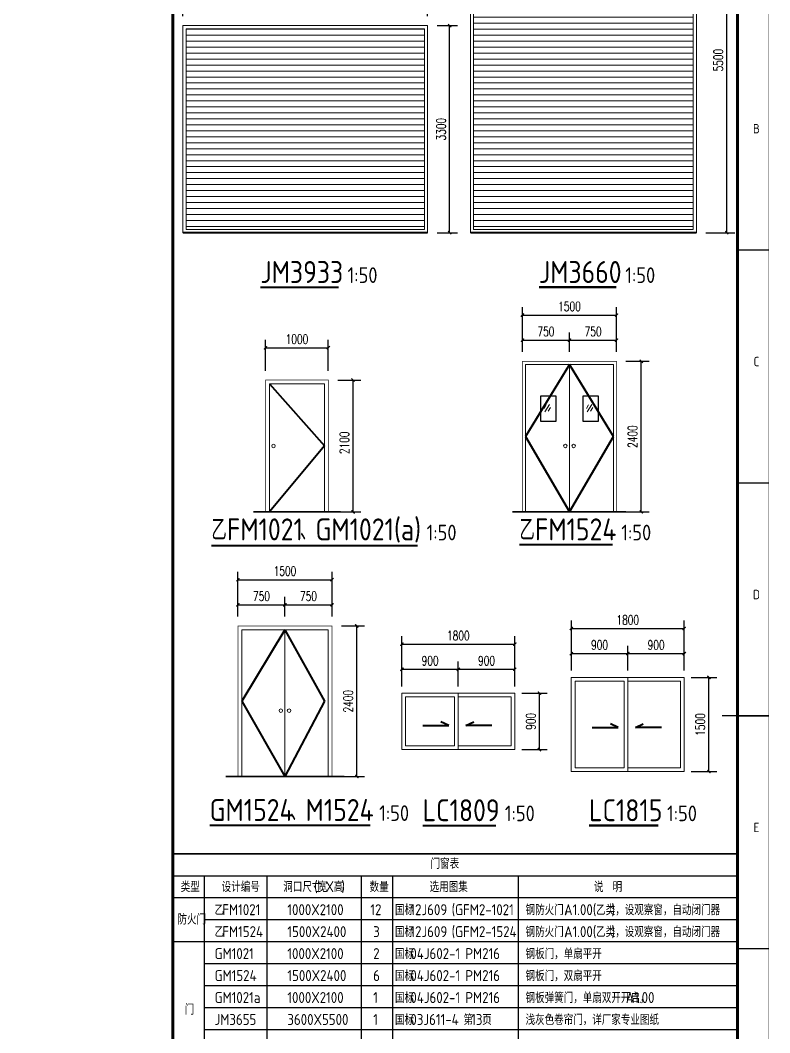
# Model space of a CAD drawing. Extents: x 238398 to 585159, y -66832 to 191741.
# Drawn here: x 437103 to 449047, y -57023 to -40886 of the extents above; entities that cross this region are included whole.
import ezdxf
from ezdxf.enums import TextEntityAlignment as Align

# ---------------------------------------------------------------- set-up
doc = ezdxf.new("R2010")
doc.units = 0
doc.header["$LTSCALE"] = 1000
doc.header["$MEASUREMENT"] = 0
for name, color, linetype in [('AXIS', 3, 'Continuous'), ('DIM_SYMB', 3, 'Continuous'), ('LATRINE', 6, 'Continuous'), ('PUB_DIM', 76, 'Continuous'), ('PUB_TAB', 7, 'Continuous')]:
    doc.layers.add(name, color=color, linetype=linetype)
for name, color, linetype, lineweight in [('MC', 161, 'Continuous', 18), ('PUB_HATCH', 252, 'Continuous', 5), ('PUB_TEXT', 7, 'Continuous', 20), ('WALL', 4, 'Continuous', 40)]:
    doc.layers.add(name, color=color, linetype=linetype, lineweight=lineweight)
doc.styles.add('_TCH_DIM_T3', font='SIMPLEX', dxfattribs={"width": 0.705882, "bigfont": 'GBCBIG'})
doc.styles.get("Standard").update_dxf_attribs({"font": 'gbenor.shx', "bigfont": 'gbcbig.shx'})
doc.styles.add('TK', font='GEDITXT.SHX', dxfattribs={"width": 0.85, "height": 3.5, "bigfont": 'hztxt1.shx'})
doc.dimstyles.new('_TCH_ARCH&&50', dxfattribs={"dimtxt": 148.75, "dimasz": 50, "dimexe": 125, "dimexo": 150, "dimgap": 63.125, "dimtad": 1, "dimdec": 0, "dimzin": 0, "dimdsep": 46, "dimtxsty": '_TCH_DIM_T3', "dimblk": 'ARCHTICK', "dimcen": 0.09, "dimazin": 2, "dimtfac": 1, "dimtdec": 0, "dimtix": 1, "dimtmove": 2, "dimatfit": 3, "dimfxl": 1, "dimtolj": 1, "dimtzin": 0, "dimarcsym": 0})

# ---------------------------------------------------------------- blocks, each defined once
blk = doc.blocks.new('GEDI_WK_A1')
at = {"color": 3}
for p, q in [((831, 445.5), (841, 445.5)), ((831, 371.25), (841, 371.25)), ((831, 297), (841, 297)), ((831, 222.75), (841, 222.75))]:
    blk.add_line(p, q, dxfattribs=at)
for points, const_width in [([(0, 0), (841, 0), (841, 594), (0, 594)], 0.1), ([(25, 10), (831, 10), (831, 584), (25, 584)], 1)]:
    blk.add_lwpolyline(points, close=True, dxfattribs=dict(at, const_width=const_width))
at = {"color": 3, "const_width": 0.5}
blk.add_lwpolyline([(826, 297), (841, 297)], dxfattribs=at)
at = {"color": 3}
for s, p in [('B', (837, 482.62)), ('C', (837, 408.38)), ('D', (837, 334.12)), ('E', (837, 259.88))]:
    blk.add_text(s, height=3, dxfattribs=at).set_placement(p, align=Align.CENTER)
blk = doc.blocks.new('CEEC_TK_A1')
blk.add_blockref('GEDI_WK_A1', (0, 0))
at = {"style": 'TK', "width": 0.85}
for tag, height, p in [('PROJECTNAME', 4.75, (776, 44)), ('PHASE', 4, (818, 44)), ('DRAWINGNAME', 4.75, (786, 31))]:
    blk.add_attdef(tag, text='', height=height, dxfattribs=at).set_placement(p, align=Align.MIDDLE_CENTER)
for tag, p, height in [('APPROVE', (663, 32.75), 3.5), ('DESIGN', (708, 32.75), 3.5), ('REVIEW1', (663, 25.75), 3.5), ('DRAW', (708, 25.75), 3.5), ('REVIEW2', (663, 18.75), 3.5), ('PROPORTION', (708, 18.75), 3.5), ('DRAWINGNUMBER', (758, 18.5), 4), ('CHECK', (663, 11.75), 3.5), ('DATE', (708, 11.75), 3.5), ('VERSION', (824, 11.75), 3.5)]:
    blk.add_attdef(tag, p, '', height=height, dxfattribs=at)
blk = doc.blocks.new('_ArchTick')
at = {"color": 0, "linetype": 'ByBlock', "const_width": 0.4}
blk.add_lwpolyline([(-0.5, -0.5), (0.5, 0.5)], dxfattribs=at)
blk = doc.blocks.new('*D94')
at = {"layer": 'Defpoints', "color": 0, "transparency": 16777216}
for p in [(442012, -46106), (441012, -46621), (442012, -46621)]:
    blk.add_point(p, dxfattribs=at)
at = {"layer": 'PUB_DIM', "color": 0, "lineweight": -2, "transparency": 16777216}
for p, q in [((441012, -46471), (441012, -45981)), ((442012, -46471), (442012, -45981)), ((441012, -46106), (442012, -46106))]:
    blk.add_line(p, q, dxfattribs=at)
at = {"layer": 'PUB_DIM', "color": 0, "lineweight": -2, "transparency": 16777216, "xscale": 50, "yscale": 50, "zscale": 50, "rotation": 180}
blk.add_blockref('_ArchTick', (441012, -46106), dxfattribs=at)
at = {"layer": 'PUB_DIM', "color": 0, "lineweight": -2, "transparency": 16777216, "xscale": 50, "yscale": 50, "zscale": 50}
blk.add_blockref('_ArchTick', (442012, -46106), dxfattribs=at)
at = {"layer": 'PUB_DIM', "color": 0, "transparency": 16777216, "insert": (441512, -45968), "char_height": 148.8, "attachment_point": 5, "style": '_TCH_DIM_T3'}
blk.add_mtext('\\A1;1000', dxfattribs=at)
blk = doc.blocks.new('*D95')
at = {"layer": 'Defpoints', "color": 0, "transparency": 16777216}
for p in [(442012, -46621), (442406, -46621), (442012, -48721)]:
    blk.add_point(p, dxfattribs=at)
at = {"layer": 'PUB_DIM', "color": 0, "lineweight": -2, "transparency": 16777216}
for p, q in [((442162, -46621), (442531, -46621)), ((442406, -48721), (442406, -46621)), ((442162, -48721), (442531, -48721))]:
    blk.add_line(p, q, dxfattribs=at)
at = {"layer": 'PUB_DIM', "color": 0, "lineweight": -2, "transparency": 16777216, "xscale": 50, "yscale": 50, "zscale": 50}
for p, rotation in [((442406, -46621), 90), ((442406, -48721), 270)]:
    blk.add_blockref('_ArchTick', p, dxfattribs=dict(at, rotation=rotation))
at = {"layer": 'PUB_DIM', "color": 0, "transparency": 16777216, "insert": (442268, -47621), "char_height": 148.8, "attachment_point": 5, "rotation": 90, "style": '_TCH_DIM_T3'}
blk.add_mtext('\\A1;2100', dxfattribs=at)
blk = doc.blocks.new('*D96')
at = {"layer": 'Defpoints', "color": 0, "transparency": 16777216}
for p in [(443595, -40456), (439695, -40972), (443595, -40972)]:
    blk.add_point(p, dxfattribs=at)
at = {"layer": 'PUB_DIM', "color": 0, "lineweight": -2, "transparency": 16777216}
for p, q in [((439695, -40822), (439695, -40331)), ((443595, -40822), (443595, -40331)), ((439695, -40456), (443595, -40456))]:
    blk.add_line(p, q, dxfattribs=at)
at = {"layer": 'PUB_DIM', "color": 0, "lineweight": -2, "transparency": 16777216, "xscale": 50, "yscale": 50, "zscale": 50, "rotation": 180}
blk.add_blockref('_ArchTick', (439695, -40456), dxfattribs=at)
at = {"layer": 'PUB_DIM', "color": 0, "lineweight": -2, "transparency": 16777216, "xscale": 50, "yscale": 50, "zscale": 50}
blk.add_blockref('_ArchTick', (443595, -40456), dxfattribs=at)
at = {"layer": 'PUB_DIM', "color": 0, "transparency": 16777216, "insert": (441645, -40319), "char_height": 148.8, "attachment_point": 5, "style": '_TCH_DIM_T3'}
blk.add_mtext('\\A1;3900', dxfattribs=at)
blk = doc.blocks.new('*D97')
at = {"layer": 'Defpoints', "color": 0, "transparency": 16777216}
for p in [(443595, -40972), (443945, -40972), (443595, -44272)]:
    blk.add_point(p, dxfattribs=at)
at = {"layer": 'PUB_DIM', "color": 0, "lineweight": -2, "transparency": 16777216}
for p, q in [((443745, -40972), (444070, -40972)), ((443945, -44272), (443945, -40972)), ((443745, -44272), (444070, -44272))]:
    blk.add_line(p, q, dxfattribs=at)
at = {"layer": 'PUB_DIM', "color": 0, "lineweight": -2, "transparency": 16777216, "xscale": 50, "yscale": 50, "zscale": 50}
for p, rotation in [((443945, -40972), 90), ((443945, -44272), 270)]:
    blk.add_blockref('_ArchTick', p, dxfattribs=dict(at, rotation=rotation))
at = {"layer": 'PUB_DIM', "color": 0, "transparency": 16777216, "insert": (443808, -42622), "char_height": 148.8, "attachment_point": 5, "rotation": 90, "style": '_TCH_DIM_T3'}
blk.add_mtext('\\A1;3300', dxfattribs=at)
blk = doc.blocks.new('*D99')
at = {"layer": 'Defpoints', "color": 0, "transparency": 16777216}
for p in [(447878, -38772), (448363, -38772), (447878, -44272)]:
    blk.add_point(p, dxfattribs=at)
at = {"layer": 'PUB_DIM', "color": 0, "lineweight": -2, "transparency": 16777216}
for p, q in [((448028, -38772), (448488, -38772)), ((448363, -44272), (448363, -38772)), ((448028, -44272), (448488, -44272))]:
    blk.add_line(p, q, dxfattribs=at)
at = {"layer": 'PUB_DIM', "color": 0, "lineweight": -2, "transparency": 16777216, "xscale": 50, "yscale": 50, "zscale": 50}
for p, rotation in [((448363, -38772), 90), ((448363, -44272), 270)]:
    blk.add_blockref('_ArchTick', p, dxfattribs=dict(at, rotation=rotation))
at = {"layer": 'PUB_DIM', "color": 0, "transparency": 16777216, "insert": (448226, -41522), "char_height": 148.8, "attachment_point": 5, "rotation": 90, "style": '_TCH_DIM_T3'}
blk.add_mtext('\\A1;5500', dxfattribs=at)
blk = doc.blocks.new('*D102')
at = {"layer": 'Defpoints', "color": 0, "transparency": 16777216}
for p in [(444984, -50830), (443184, -51346), (444984, -51346)]:
    blk.add_point(p, dxfattribs=at)
at = {"layer": 'PUB_DIM', "color": 0, "lineweight": -2, "transparency": 16777216}
for p, q in [((443184, -51196), (443184, -50705)), ((443184, -50830), (444984, -50830)), ((444984, -51196), (444984, -50705))]:
    blk.add_line(p, q, dxfattribs=at)
at = {"layer": 'PUB_DIM', "color": 0, "lineweight": -2, "transparency": 16777216, "xscale": 50, "yscale": 50, "zscale": 50, "rotation": 180}
blk.add_blockref('_ArchTick', (443184, -50830), dxfattribs=at)
at = {"layer": 'PUB_DIM', "color": 0, "lineweight": -2, "transparency": 16777216, "xscale": 50, "yscale": 50, "zscale": 50}
blk.add_blockref('_ArchTick', (444984, -50830), dxfattribs=at)
at = {"layer": 'PUB_DIM', "color": 0, "transparency": 16777216, "insert": (444084, -50693), "char_height": 148.8, "attachment_point": 5, "style": '_TCH_DIM_T3'}
blk.add_mtext('\\A1;1800', dxfattribs=at)
blk = doc.blocks.new('*D103')
at = {"layer": 'Defpoints', "color": 0, "transparency": 16777216}
for p in [(444984, -51230), (444084, -51652), (444984, -51652)]:
    blk.add_point(p, dxfattribs=at)
at = {"layer": 'PUB_DIM', "color": 0, "lineweight": -2, "transparency": 16777216}
for p, q in [((444084, -51502), (444084, -51105)), ((444984, -51502), (444984, -51105)), ((444084, -51230), (444984, -51230))]:
    blk.add_line(p, q, dxfattribs=at)
at = {"layer": 'PUB_DIM', "color": 0, "lineweight": -2, "transparency": 16777216, "xscale": 50, "yscale": 50, "zscale": 50, "rotation": 180}
blk.add_blockref('_ArchTick', (444084, -51230), dxfattribs=at)
at = {"layer": 'PUB_DIM', "color": 0, "lineweight": -2, "transparency": 16777216, "xscale": 50, "yscale": 50, "zscale": 50}
blk.add_blockref('_ArchTick', (444984, -51230), dxfattribs=at)
at = {"layer": 'PUB_DIM', "color": 0, "transparency": 16777216, "insert": (444534, -51093), "char_height": 148.8, "attachment_point": 5, "style": '_TCH_DIM_T3'}
blk.add_mtext('\\A1;900', dxfattribs=at)
blk = doc.blocks.new('*D104')
at = {"layer": 'Defpoints', "color": 0, "transparency": 16777216}
for p in [(444084, -51230), (443184, -51652), (444084, -51652)]:
    blk.add_point(p, dxfattribs=at)
at = {"layer": 'PUB_DIM', "color": 0, "lineweight": -2, "transparency": 16777216}
for p, q in [((443184, -51502), (443184, -51105)), ((444084, -51502), (444084, -51105)), ((443184, -51230), (444084, -51230))]:
    blk.add_line(p, q, dxfattribs=at)
at = {"layer": 'PUB_DIM', "color": 0, "lineweight": -2, "transparency": 16777216, "xscale": 50, "yscale": 50, "zscale": 50, "rotation": 180}
blk.add_blockref('_ArchTick', (443184, -51230), dxfattribs=at)
at = {"layer": 'PUB_DIM', "color": 0, "lineweight": -2, "transparency": 16777216, "xscale": 50, "yscale": 50, "zscale": 50}
blk.add_blockref('_ArchTick', (444084, -51230), dxfattribs=at)
at = {"layer": 'PUB_DIM', "color": 0, "transparency": 16777216, "insert": (443634, -51093), "char_height": 148.8, "attachment_point": 5, "style": '_TCH_DIM_T3'}
blk.add_mtext('\\A1;900', dxfattribs=at)
blk = doc.blocks.new('*D105')
at = {"layer": 'Defpoints', "color": 0, "transparency": 16777216}
for p in [(444947, -51610), (445377, -51610), (444947, -52510)]:
    blk.add_point(p, dxfattribs=at)
at = {"layer": 'PUB_DIM', "color": 0, "lineweight": -2, "transparency": 16777216}
for p, q in [((445097, -51610), (445502, -51610)), ((445377, -52510), (445377, -51610)), ((445097, -52510), (445502, -52510))]:
    blk.add_line(p, q, dxfattribs=at)
at = {"layer": 'PUB_DIM', "color": 0, "lineweight": -2, "transparency": 16777216, "xscale": 50, "yscale": 50, "zscale": 50}
for p, rotation in [((445377, -51610), 90), ((445377, -52510), 270)]:
    blk.add_blockref('_ArchTick', p, dxfattribs=dict(at, rotation=rotation))
at = {"layer": 'PUB_DIM', "color": 0, "transparency": 16777216, "insert": (445240, -52060), "char_height": 148.8, "attachment_point": 5, "rotation": 90, "style": '_TCH_DIM_T3'}
blk.add_mtext('\\A1;900', dxfattribs=at)
blk = doc.blocks.new('*D124')
at = {"layer": 'Defpoints', "color": 0, "transparency": 16777216}
for p in [(446606, -45585), (445106, -46100), (446606, -46100)]:
    blk.add_point(p, dxfattribs=at)
at = {"layer": 'PUB_DIM', "color": 0, "lineweight": -2, "transparency": 16777216}
for p, q in [((445106, -45950), (445106, -45460)), ((446606, -45950), (446606, -45460)), ((445106, -45585), (446606, -45585))]:
    blk.add_line(p, q, dxfattribs=at)
at = {"layer": 'PUB_DIM', "color": 0, "lineweight": -2, "transparency": 16777216, "xscale": 50, "yscale": 50, "zscale": 50, "rotation": 180}
blk.add_blockref('_ArchTick', (445106, -45585), dxfattribs=at)
at = {"layer": 'PUB_DIM', "color": 0, "lineweight": -2, "transparency": 16777216, "xscale": 50, "yscale": 50, "zscale": 50}
blk.add_blockref('_ArchTick', (446606, -45585), dxfattribs=at)
at = {"layer": 'PUB_DIM', "color": 0, "transparency": 16777216, "insert": (445856, -45447), "char_height": 148.8, "attachment_point": 5, "style": '_TCH_DIM_T3'}
blk.add_mtext('\\A1;1500', dxfattribs=at)
blk = doc.blocks.new('*D125')
at = {"layer": 'Defpoints', "color": 0, "transparency": 16777216}
for p in [(445856, -45985), (445106, -46321), (445856, -46321)]:
    blk.add_point(p, dxfattribs=at)
at = {"layer": 'PUB_DIM', "color": 0, "lineweight": -2, "transparency": 16777216}
for p, q in [((445106, -46171), (445106, -45860)), ((445106, -45985), (445856, -45985)), ((445856, -46171), (445856, -45860))]:
    blk.add_line(p, q, dxfattribs=at)
at = {"layer": 'PUB_DIM', "color": 0, "lineweight": -2, "transparency": 16777216, "xscale": 50, "yscale": 50, "zscale": 50, "rotation": 180}
blk.add_blockref('_ArchTick', (445106, -45985), dxfattribs=at)
at = {"layer": 'PUB_DIM', "color": 0, "lineweight": -2, "transparency": 16777216, "xscale": 50, "yscale": 50, "zscale": 50}
blk.add_blockref('_ArchTick', (445856, -45985), dxfattribs=at)
at = {"layer": 'PUB_DIM', "color": 0, "transparency": 16777216, "insert": (445481, -45847), "char_height": 148.8, "attachment_point": 5, "style": '_TCH_DIM_T3'}
blk.add_mtext('\\A1;750', dxfattribs=at)
blk = doc.blocks.new('*D126')
at = {"layer": 'Defpoints', "color": 0, "transparency": 16777216}
for p in [(446606, -45985), (445856, -46321), (446606, -46321)]:
    blk.add_point(p, dxfattribs=at)
at = {"layer": 'PUB_DIM', "color": 0, "lineweight": -2, "transparency": 16777216}
for p, q in [((445856, -46171), (445856, -45860)), ((445856, -45985), (446606, -45985)), ((446606, -46171), (446606, -45860))]:
    blk.add_line(p, q, dxfattribs=at)
at = {"layer": 'PUB_DIM', "color": 0, "lineweight": -2, "transparency": 16777216, "xscale": 50, "yscale": 50, "zscale": 50, "rotation": 180}
blk.add_blockref('_ArchTick', (445856, -45985), dxfattribs=at)
at = {"layer": 'PUB_DIM', "color": 0, "lineweight": -2, "transparency": 16777216, "xscale": 50, "yscale": 50, "zscale": 50}
blk.add_blockref('_ArchTick', (446606, -45985), dxfattribs=at)
at = {"layer": 'PUB_DIM', "color": 0, "transparency": 16777216, "insert": (446231, -45847), "char_height": 148.8, "attachment_point": 5, "style": '_TCH_DIM_T3'}
blk.add_mtext('\\A1;750', dxfattribs=at)
blk = doc.blocks.new('*D127')
at = {"layer": 'Defpoints', "color": 0, "transparency": 16777216}
for p in [(446606, -46321), (447000, -46321), (446606, -48721)]:
    blk.add_point(p, dxfattribs=at)
at = {"layer": 'PUB_DIM', "color": 0, "lineweight": -2, "transparency": 16777216}
for p, q in [((446756, -46321), (447125, -46321)), ((447000, -48721), (447000, -46321)), ((446756, -48721), (447125, -48721))]:
    blk.add_line(p, q, dxfattribs=at)
at = {"layer": 'PUB_DIM', "color": 0, "lineweight": -2, "transparency": 16777216, "xscale": 50, "yscale": 50, "zscale": 50}
for p, rotation in [((447000, -46321), 90), ((447000, -48721), 270)]:
    blk.add_blockref('_ArchTick', p, dxfattribs=dict(at, rotation=rotation))
at = {"layer": 'PUB_DIM', "color": 0, "transparency": 16777216, "insert": (446862, -47521), "char_height": 148.8, "attachment_point": 5, "rotation": 90, "style": '_TCH_DIM_T3'}
blk.add_mtext('\\A1;2400', dxfattribs=at)
blk = doc.blocks.new('*D128')
at = {"layer": 'Defpoints', "color": 0, "transparency": 16777216}
for p in [(442071, -49803), (440571, -50318), (442071, -50318)]:
    blk.add_point(p, dxfattribs=at)
at = {"layer": 'PUB_DIM', "color": 0, "lineweight": -2, "transparency": 16777216}
for p, q in [((440571, -50168), (440571, -49678)), ((442071, -50168), (442071, -49678)), ((440571, -49803), (442071, -49803))]:
    blk.add_line(p, q, dxfattribs=at)
at = {"layer": 'PUB_DIM', "color": 0, "lineweight": -2, "transparency": 16777216, "xscale": 50, "yscale": 50, "zscale": 50, "rotation": 180}
blk.add_blockref('_ArchTick', (440571, -49803), dxfattribs=at)
at = {"layer": 'PUB_DIM', "color": 0, "lineweight": -2, "transparency": 16777216, "xscale": 50, "yscale": 50, "zscale": 50}
blk.add_blockref('_ArchTick', (442071, -49803), dxfattribs=at)
at = {"layer": 'PUB_DIM', "color": 0, "transparency": 16777216, "insert": (441321, -49665), "char_height": 148.8, "attachment_point": 5, "style": '_TCH_DIM_T3'}
blk.add_mtext('\\A1;1500', dxfattribs=at)
blk = doc.blocks.new('*D129')
at = {"layer": 'Defpoints', "color": 0, "transparency": 16777216}
for p in [(441321, -50203), (440571, -50539), (441321, -50539)]:
    blk.add_point(p, dxfattribs=at)
at = {"layer": 'PUB_DIM', "color": 0, "lineweight": -2, "transparency": 16777216}
for p, q in [((440571, -50389), (440571, -50078)), ((441321, -50389), (441321, -50078)), ((440571, -50203), (441321, -50203))]:
    blk.add_line(p, q, dxfattribs=at)
at = {"layer": 'PUB_DIM', "color": 0, "lineweight": -2, "transparency": 16777216, "xscale": 50, "yscale": 50, "zscale": 50, "rotation": 180}
blk.add_blockref('_ArchTick', (440571, -50203), dxfattribs=at)
at = {"layer": 'PUB_DIM', "color": 0, "lineweight": -2, "transparency": 16777216, "xscale": 50, "yscale": 50, "zscale": 50}
blk.add_blockref('_ArchTick', (441321, -50203), dxfattribs=at)
at = {"layer": 'PUB_DIM', "color": 0, "transparency": 16777216, "insert": (440946, -50065), "char_height": 148.8, "attachment_point": 5, "style": '_TCH_DIM_T3'}
blk.add_mtext('\\A1;750', dxfattribs=at)
blk = doc.blocks.new('*D130')
at = {"layer": 'Defpoints', "color": 0, "transparency": 16777216}
for p in [(442071, -50203), (441321, -50539), (442071, -50539)]:
    blk.add_point(p, dxfattribs=at)
at = {"layer": 'PUB_DIM', "color": 0, "lineweight": -2, "transparency": 16777216}
for p, q in [((441321, -50389), (441321, -50078)), ((442071, -50389), (442071, -50078)), ((441321, -50203), (442071, -50203))]:
    blk.add_line(p, q, dxfattribs=at)
at = {"layer": 'PUB_DIM', "color": 0, "lineweight": -2, "transparency": 16777216, "xscale": 50, "yscale": 50, "zscale": 50, "rotation": 180}
blk.add_blockref('_ArchTick', (441321, -50203), dxfattribs=at)
at = {"layer": 'PUB_DIM', "color": 0, "lineweight": -2, "transparency": 16777216, "xscale": 50, "yscale": 50, "zscale": 50}
blk.add_blockref('_ArchTick', (442071, -50203), dxfattribs=at)
at = {"layer": 'PUB_DIM', "color": 0, "transparency": 16777216, "insert": (441696, -50065), "char_height": 148.8, "attachment_point": 5, "style": '_TCH_DIM_T3'}
blk.add_mtext('\\A1;750', dxfattribs=at)
blk = doc.blocks.new('*D131')
at = {"layer": 'Defpoints', "color": 0, "transparency": 16777216}
for p in [(442071, -50539), (442465, -50539), (442071, -52939)]:
    blk.add_point(p, dxfattribs=at)
at = {"layer": 'PUB_DIM', "color": 0, "lineweight": -2, "transparency": 16777216}
for p, q in [((442221, -50539), (442590, -50539)), ((442465, -52939), (442465, -50539)), ((442221, -52939), (442590, -52939))]:
    blk.add_line(p, q, dxfattribs=at)
at = {"layer": 'PUB_DIM', "color": 0, "lineweight": -2, "transparency": 16777216, "xscale": 50, "yscale": 50, "zscale": 50}
for p, rotation in [((442465, -50539), 90), ((442465, -52939), 270)]:
    blk.add_blockref('_ArchTick', p, dxfattribs=dict(at, rotation=rotation))
at = {"layer": 'PUB_DIM', "color": 0, "transparency": 16777216, "insert": (442328, -51739), "char_height": 148.8, "attachment_point": 5, "rotation": 90, "style": '_TCH_DIM_T3'}
blk.add_mtext('\\A1;2400', dxfattribs=at)
blk = doc.blocks.new('*D132')
at = {"layer": 'Defpoints', "color": 0, "transparency": 16777216}
for p in [(447685, -50580), (445885, -51096), (447685, -51096)]:
    blk.add_point(p, dxfattribs=at)
at = {"layer": 'PUB_DIM', "color": 0, "lineweight": -2, "transparency": 16777216}
for p, q in [((445885, -50946), (445885, -50455)), ((447685, -50946), (447685, -50455)), ((445885, -50580), (447685, -50580))]:
    blk.add_line(p, q, dxfattribs=at)
at = {"layer": 'PUB_DIM', "color": 0, "lineweight": -2, "transparency": 16777216, "xscale": 50, "yscale": 50, "zscale": 50, "rotation": 180}
blk.add_blockref('_ArchTick', (445885, -50580), dxfattribs=at)
at = {"layer": 'PUB_DIM', "color": 0, "lineweight": -2, "transparency": 16777216, "xscale": 50, "yscale": 50, "zscale": 50}
blk.add_blockref('_ArchTick', (447685, -50580), dxfattribs=at)
at = {"layer": 'PUB_DIM', "color": 0, "transparency": 16777216, "insert": (446785, -50443), "char_height": 148.8, "attachment_point": 5, "style": '_TCH_DIM_T3'}
blk.add_mtext('\\A1;1800', dxfattribs=at)
blk = doc.blocks.new('*D133')
at = {"layer": 'Defpoints', "color": 0, "transparency": 16777216}
for p in [(447685, -50980), (446785, -51402), (447685, -51402)]:
    blk.add_point(p, dxfattribs=at)
at = {"layer": 'PUB_DIM', "color": 0, "lineweight": -2, "transparency": 16777216}
for p, q in [((446785, -51252), (446785, -50855)), ((446785, -50980), (447685, -50980)), ((447685, -51252), (447685, -50855))]:
    blk.add_line(p, q, dxfattribs=at)
at = {"layer": 'PUB_DIM', "color": 0, "lineweight": -2, "transparency": 16777216, "xscale": 50, "yscale": 50, "zscale": 50, "rotation": 180}
blk.add_blockref('_ArchTick', (446785, -50980), dxfattribs=at)
at = {"layer": 'PUB_DIM', "color": 0, "lineweight": -2, "transparency": 16777216, "xscale": 50, "yscale": 50, "zscale": 50}
blk.add_blockref('_ArchTick', (447685, -50980), dxfattribs=at)
at = {"layer": 'PUB_DIM', "color": 0, "transparency": 16777216, "insert": (447235, -50843), "char_height": 148.8, "attachment_point": 5, "style": '_TCH_DIM_T3'}
blk.add_mtext('\\A1;900', dxfattribs=at)
blk = doc.blocks.new('*D134')
at = {"layer": 'Defpoints', "color": 0, "transparency": 16777216}
for p in [(446785, -50980), (445885, -51402), (446785, -51402)]:
    blk.add_point(p, dxfattribs=at)
at = {"layer": 'PUB_DIM', "color": 0, "lineweight": -2, "transparency": 16777216}
for p, q in [((445885, -51252), (445885, -50855)), ((445885, -50980), (446785, -50980)), ((446785, -51252), (446785, -50855))]:
    blk.add_line(p, q, dxfattribs=at)
at = {"layer": 'PUB_DIM', "color": 0, "lineweight": -2, "transparency": 16777216, "xscale": 50, "yscale": 50, "zscale": 50, "rotation": 180}
blk.add_blockref('_ArchTick', (445885, -50980), dxfattribs=at)
at = {"layer": 'PUB_DIM', "color": 0, "lineweight": -2, "transparency": 16777216, "xscale": 50, "yscale": 50, "zscale": 50}
blk.add_blockref('_ArchTick', (446785, -50980), dxfattribs=at)
at = {"layer": 'PUB_DIM', "color": 0, "transparency": 16777216, "insert": (446335, -50843), "char_height": 148.8, "attachment_point": 5, "style": '_TCH_DIM_T3'}
blk.add_mtext('\\A1;900', dxfattribs=at)
blk = doc.blocks.new('*D135')
at = {"layer": 'Defpoints', "color": 0, "transparency": 16777216}
for p in [(447647, -51360), (448078, -51360), (447647, -52860)]:
    blk.add_point(p, dxfattribs=at)
at = {"layer": 'PUB_DIM', "color": 0, "lineweight": -2, "transparency": 16777216}
for p, q in [((447797, -51360), (448203, -51360)), ((448078, -52860), (448078, -51360)), ((447797, -52860), (448203, -52860))]:
    blk.add_line(p, q, dxfattribs=at)
at = {"layer": 'PUB_DIM', "color": 0, "lineweight": -2, "transparency": 16777216, "xscale": 50, "yscale": 50, "zscale": 50}
for p, rotation in [((448078, -51360), 90), ((448078, -52860), 270)]:
    blk.add_blockref('_ArchTick', p, dxfattribs=dict(at, rotation=rotation))
at = {"layer": 'PUB_DIM', "color": 0, "transparency": 16777216, "insert": (447940, -52110), "char_height": 148.8, "attachment_point": 5, "rotation": 90, "style": '_TCH_DIM_T3'}
blk.add_mtext('\\A1;1500', dxfattribs=at)

msp = doc.modelspace()

# ---------------------------------------------------------------- hatches: boundary and pattern name
at = {"layer": 'PUB_HATCH'}
h = msp.add_hatch(dxfattribs=at)
h.set_pattern_fill('LINE', color=256, scale=100)
h.set_pattern_definition([(0, (54129.98, -44838.55), (0, 95.25), [])])
h.paths.add_polyline_path([(444328.4, -44221.7), (447828.4, -44221.7), (447828.4, -38821.7), (444328.4, -38821.7)])
h = msp.add_hatch(dxfattribs=at)
h.set_pattern_fill('LINE', color=256, scale=100)
h.set_pattern_definition([(0, (59596.36, -44838.55), (0, 95.25), [])])
h.paths.add_polyline_path([(439744.8, -41021.7), (439744.8, -44221.7), (443544.8, -44221.7), (443544.8, -41021.7)])

# ---------------------------------------------------------------- linework, layer by layer
at = {"layer": 'AXIS', "const_width": 50}
msp.add_lwpolyline([(439534.5, -64319.8), (439534.5, -37619.8)], dxfattribs=at)
at = {"layer": 'DIM_SYMB', "const_width": 35}
for points in [[(440929, -45143.1), (442178.8, -45143.1)], [(445367.8, -45141.1), (446604.7, -45141.1)], [(440149.5, -49260.1), (443438.5, -49260.1)], [(445058.8, -49243), (446541.2, -49243)], [(440120.5, -53718.2), (442682.1, -53718.2)], [(443515.6, -53721.5), (444685.6, -53721.5)], [(446167, -53720.9), (447269.9, -53720.9)]]:
    msp.add_lwpolyline(points, dxfattribs=at)
at = {"layer": 'LATRINE'}
for points in [[(445394, -47275.5), (445644, -47275.5), (445644, -46875.5), (445394, -46875.5)], [(446068.3, -47275.5), (446318.3, -47275.5), (446318.3, -46875.5), (446068.3, -46875.5)]]:
    msp.add_lwpolyline(points, close=True, dxfattribs=at)
at = {"layer": 'MC'}
for p, q in [((445156.1, -46370.9), (446556.1, -46370.9)), ((445156.1, -48720.9), (445156.1, -46370.9)), ((445856.1, -46370.9), (445856.1, -48720.9)), ((446556.1, -46370.9), (446556.1, -48720.9)), ((445486.3, -47014.7), (445450.3, -47072.3)), ((445536.7, -47009.9), (445464.7, -47125.1)), ((445554.5, -47057.3), (445518.4, -47114.9)), ((446160.6, -47014.7), (446124.6, -47072.3)), ((446211, -47009.9), (446139, -47125.1)), ((446228.7, -47057.3), (446192.7, -47114.9)), ((441321.3, -50599.3), (441321.5, -52939.3)), ((446724.8, -51419.8), (446724.8, -52799.8)), ((446784.8, -51359.8), (446784.8, -52859.8)), ((444084.1, -51609.8), (444084.1, -52509.8)), ((444024.1, -51669.8), (444024.1, -52449.8))]:
    msp.add_line(p, q, dxfattribs=at)
for points in [[(444278.4, -44271.7), (447878.4, -44271.7), (447878.4, -38771.7), (444278.4, -38771.7)], [(444328.4, -44221.7), (447828.4, -44221.7), (447828.4, -38821.7), (444328.4, -38821.7)], [(439694.8, -40971.7), (439694.8, -44271.7), (443594.8, -44271.7), (443594.8, -40971.7)], [(445884.8, -52859.8), (447684.8, -52859.8), (447684.8, -51359.8), (445884.8, -51359.8)], [(443184.1, -52509.8), (444984.1, -52509.8), (444984.1, -51609.8), (443184.1, -51609.8)]]:
    msp.add_lwpolyline(points, close=True, dxfattribs=at)
for points in [[(439744.8, -41021.7), (439744.8, -44221.7), (443544.8, -44221.7), (443544.8, -41021.7), (439744.8, -41021.7)], [(441072.3, -46680.9), (441072.3, -46680.9), (441072.3, -48720.9), (441072.3, -48720.9)], [(441952.3, -48720.9), (441952.3, -48720.9), (441952.3, -46680.9), (441072.3, -46680.9)], [(441321.3, -50599.3), (440631.3, -50599.3), (440631.3, -52939.3), (440631.3, -52939.3)], [(442011.3, -52939.3), (442011.3, -52939.3), (442011.3, -50599.3), (440631.3, -50599.3)], [(446724.8, -51419.8), (445944.8, -51419.8), (445944.8, -52799.8), (446724.8, -52799.8)], [(446784.8, -52799.8), (447624.8, -52799.8), (447624.8, -51419.8), (446784.8, -51419.8)], [(444024.1, -51669.8), (443244.1, -51669.8), (443244.1, -52449.8), (444024.1, -52449.8)], [(444084.1, -52449.8), (444924.1, -52449.8), (444924.1, -51669.8), (444084.1, -51669.8)]]:
    msp.add_lwpolyline(points, dxfattribs=at)
for points, const_width in [([(439694.8, -44271.7), (443594.8, -44271.7)], 30), ([(444278.4, -44271.7), (447878.4, -44271.7)], 30), ([(445106.1, -46320.9), (446606.1, -46320.9)], 10), ([(445106.1, -48720.9), (445106.1, -46320.9)], 10), ([(446606.1, -46320.9), (446606.1, -48720.9)], 10), ([(440817.8, -48720.9), (442207.1, -48720.9)], 30), ([(444944.4, -48720.9), (446756.1, -48720.9)], 30), ([(440376.8, -52939.3), (442266.2, -52939.3)], 30)]:
    msp.add_lwpolyline(points, dxfattribs=dict(at, const_width=const_width))
at = {"layer": 'MC', "const_width": 10}
for points in [[(441012.3, -48720.9), (442012.3, -48720.9), (442012.3, -46620.9), (441012.3, -46620.9)], [(440571.3, -52939.3), (442071.3, -52939.3), (442071.3, -50539.3), (440571.3, -50539.3)]]:
    msp.add_lwpolyline(points, close=True, dxfattribs=at)
at = {"layer": 'MC'}
for centre in [(441138, -47670.9), (445790.4, -47670.9), (445921.9, -47670.9), (441255.7, -51889.3), (441387.1, -51889.3)]:
    msp.add_circle(centre, 28.4, dxfattribs=at)
at = {"layer": 'PUB_TAB', "color": 4, "const_width": 25}
msp.add_lwpolyline([(439534.5, -62919.8), (448534.5, -62919.8), (448534.5, -54169.8), (439534.5, -54169.8)], close=True, dxfattribs=at)
at = {"layer": 'PUB_TAB', "color": 4}
for points in [[(439534.5, -54519.8), (448534.5, -54519.8)], [(440034.5, -54519.8), (440034.5, -62919.8)], [(441034.5, -54519.8), (441034.5, -58369.8)], [(442534.5, -54519.8), (442534.5, -58369.8)], [(443034.5, -54519.8), (443034.5, -58369.8)], [(445039.4, -54519.8), (445039.4, -58369.8)], [(439534.5, -54869.8), (448534.5, -54869.8)], [(440034.5, -55219.8), (448534.5, -55219.8)], [(439534.5, -55569.8), (448534.5, -55569.8)], [(440034.5, -55919.8), (448534.5, -55919.8)], [(440034.5, -56269.8), (448534.5, -56269.8)], [(440034.5, -56619.8), (448534.5, -56619.8)], [(440034.5, -56969.8), (448534.5, -56969.8)]]:
    msp.add_lwpolyline(points, dxfattribs=at)
at = {"layer": 'WALL', "color": 8}
for p, q in [((445856.1, -46370.9), (445156.1, -47520.9)), ((446556.1, -47520.9), (445856.1, -46370.9)), ((441072.3, -46680.9), (441952.3, -47670.9)), ((445156.1, -47520.9), (445856.1, -48720.9)), ((445856.1, -48720.9), (446556.1, -47520.9)), ((441952.3, -47670.9), (441072.4, -48720.9)), ((441321.3, -50599.3), (440631.3, -51739.3)), ((441321.3, -50599.3), (441951.3, -51739.3)), ((440631.3, -51739.3), (441321.5, -52939.3)), ((441951.3, -51739.3), (441321.5, -52939.3)), ((443932.4, -52124.9), (443807.8, -52067.1)), ((444205.8, -52124.9), (444330.4, -52067.1)), ((446633.1, -52156.6), (446508.5, -52098.8)), ((446906.5, -52156.6), (447031.1, -52098.8)), ((443518.5, -52124.9), (443932.4, -52124.9)), ((444619.7, -52124.9), (444205.8, -52124.9)), ((446219.2, -52156.6), (446633.1, -52156.6)), ((447320.4, -52156.6), (446906.5, -52156.6))]:
    msp.add_line(p, q, dxfattribs=at)

# ---------------------------------------------------------------- block references
at = {"xscale": 50, "yscale": 50, "zscale": 50}
msp.add_blockref('CEEC_TK_A1', (406984.5, -66819.8), dxfattribs=at)

# ---------------------------------------------------------------- texts
at = {"layer": 'PUB_TEXT'}
for s, height, p in [('JM3933', 350, (440929, -45073.6)), ('1:50', 250, (442318.8, -45073.6)), ('JM3660', 350, (445367.8, -45073.6)), ('1:50', 250, (446744.7, -45073.6)), ('乙', 337.6, (440149.5, -49175.5)), ('FM1021', 350, (440395.3, -49175.5)), ('GM1021(a)', 350, (441807.7, -49175.5)), ('乙', 337.6, (445058.8, -49175.5)), ('FM1524', 350, (445304.5, -49175.5)), ('、', 337.6, (441561.9, -49175.5)), ('1:50', 250, (443578.5, -49175.5)), ('1:50', 250, (446681.2, -49175.5)), ('GM1524', 350, (440120.5, -53647.7)), ('M1524', 350, (441649.6, -53647.7)), ('1:50', 250, (442822.1, -53647.7)), ('LC1809', 350, (443515.6, -53651.9)), ('1:50', 250, (444825.6, -53651.9)), ('LC1815', 350, (446167, -53651.9)), ('1:50', 250, (447409.9, -53651.9)), ('、', 337.6, (441403.8, -53647.7)), ('门窗表', 168.79, (443641.3, -54411.5)), ('类型', 168.79, (439660.2, -54781.9)), ('设计编号', 168.79, (440313.1, -54781.9)), ('洞口尺寸', 168.79, (441295.3, -54781.9)), ('(', 175, (441786.8, -54781.9)), ('宽', 168.8, (441845.1, -54781.9)), ('X', 175, (441968, -54781.9)), ('高', 168.8, (442099.2, -54781.9)), (')', 175, (442222.1, -54781.9)), ('数量', 168.79, (442670.3, -54781.9)), ('选用图集', 168.79, (443626.9, -54781.9)), ('说', 168.8, (446245.6, -54781.9)), ('明', 168.8, (446543.5, -54781.9)), ('乙', 168.8, (440199.6, -55149.2)), ('FM1021', 175, (440322.5, -55149.2)), ('1000X2100', 175, (441359.6, -55149.2)), ('12', 175, (442682.7, -55149.2)), ('国标', 168.79, (443074.8, -55149.2)), ('12J609', 175, (443320.6, -55149.2)), ('(GFM2-1021', 175, (443977.3, -55149.2)), ('钢防火门，', 168.79, (445155.6, -55149.2)), ('A1.00(', 175, (445770, -55149.2)), ('乙类', 168.79, (446280.4, -55149.2)), (')', 175, (446526.2, -55149.2)), ('，设观察窗，自动闭门器', 168.794, (446584.5, -55149.2)), ('防火门', 168.79, (439607.8, -55298.2)), ('乙', 168.8, (440199.6, -55499.2)), ('FM1524', 175, (440322.5, -55499.2)), ('1500X2400', 175, (441359.6, -55499.2)), ('3', 175, (442727.1, -55499.2)), ('国标', 168.79, (443074.8, -55499.2)), ('12J609', 175, (443320.6, -55499.2)), ('(GFM2-1524', 175, (443977.3, -55499.2)), ('钢防火门，', 168.79, (445155.6, -55499.2)), ('A1.00(', 175, (445770, -55499.2)), ('乙类', 168.79, (446280.4, -55499.2)), (')', 175, (446526.2, -55499.2)), ('，设观察窗，自动闭门器', 168.794, (446584.5, -55499.2)), ('国标', 168.79, (443074.8, -55849.2)), ('钢板门，单扇平开', 168.79, (445155.6, -55849.2)), ('GM1021', 175, (440199.6, -55849.2)), ('1000X2100', 175, (441359.6, -55849.2)), ('2', 175, (442727.1, -55849.2)), ('04J602-1', 175, (443320.6, -55849.2)), ('PM216', 175, (444195.6, -55849.2)), ('GM1524', 175, (440199.6, -56199.2)), ('1500X2400', 175, (441359.6, -56199.2)), ('6', 175, (442727.1, -56199.2)), ('国标', 168.79, (443074.8, -56199.2)), ('04J602-1', 175, (443320.6, -56199.2)), ('PM216', 175, (444195.6, -56199.2)), ('钢板门，双扇平开', 168.79, (445155.6, -56199.2)), ('GM1021a', 175, (440199.6, -56549.2)), ('1000X2100', 175, (441359.6, -56549.2)), ('1', 175, (442727.1, -56549.2)), ('国标', 168.79, (443074.8, -56549.2)), ('04J602-1', 175, (443320.6, -56549.2)), ('PM216', 175, (444195.6, -56549.2)), ('钢板弹簧门，单扇双开开启，', 168.794, (445155.6, -56549.2)), ('A1.00', 175, (446753, -56549.2)), ('门', 168.8, (439723.4, -56736.3)), ('JM3655', 175, (440199.6, -56899.2)), ('3600X5500', 175, (441359.6, -56899.2)), ('1', 175, (442727.1, -56899.2)), ('国标', 168.79, (443074.8, -56899.2)), ('03J611-4', 175, (443320.6, -56899.2)), ('第', 168.8, (444166.4, -56899.2)), ('13', 175, (444289.3, -56899.2)), ('页', 168.8, (444464.3, -56899.2)), ('浅灰色卷帘门，详厂家专业图纸', 168.794, (445155.6, -56899.2))]:
    msp.add_text(s, height=height, dxfattribs=at).set_placement(p)

# ---------------------------------------------------------------- dimensions: what is measured, and where the dimension line sits
at = {"layer": 'PUB_DIM'}
for p1, p2, distance, picture, middle in [((447878.4, -44271.7), (447878.4, -38771.7), -484.8, '*D99', (448225.7, -41521.7)), ((439694.8, -40971.7), (443594.8, -40971.7), 515.4, '*D96', (441644.8, -40318.8)), ((443594.8, -44271.7), (443594.8, -40971.7), -350.7, '*D97', (443807.9, -42621.7)), ((445106.1, -46100), (446606.1, -46100), 515.4, '*D124', (445856.1, -45447.1)), ((445106.1, -46320.9), (445856.1, -46320.9), 336.3, '*D125', (445481.1, -45847.1)), ((445856.1, -46320.9), (446606.1, -46320.9), 336.3, '*D126', (446231.1, -45847.1)), ((441012.3, -46620.9), (442012.3, -46620.9), 515.4, '*D94', (441512.3, -45968)), ((446606.1, -48720.9), (446606.1, -46320.9), -393.7, '*D127', (446862.3, -47520.9)), ((440571.3, -50318.3), (442071.3, -50318.3), 515.4, '*D128', (441321.3, -49665.4)), ((440571.3, -50539.3), (441321.3, -50539.3), 336.3, '*D129', (440946.3, -50065.4)), ((441321.3, -50539.3), (442071.3, -50539.3), 336.3, '*D130', (441696.3, -50065.4)), ((445884.8, -51095.9), (447684.8, -51095.9), 515.4, '*D132', (446784.8, -50442.9)), ((442071.3, -52939.3), (442071.3, -50539.3), -393.7, '*D131', (442327.5, -51739.3)), ((443184.1, -51345.9), (444984.1, -51345.9), 515.4, '*D102', (444084.1, -50692.9)), ((445884.8, -51401.7), (446784.8, -51401.7), 421.3, '*D134', (446334.8, -50842.9)), ((446784.8, -51401.7), (447684.8, -51401.7), 421.3, '*D133', (447234.8, -50842.9)), ((443184.1, -51651.7), (444084.1, -51651.7), 421.3, '*D104', (443634.1, -51092.9)), ((444084.1, -51651.7), (444984.1, -51651.7), 421.3, '*D103', (444534.1, -51092.9)), ((447647.5, -52859.8), (447647.5, -51359.8), -430.4, '*D135', (447940.4, -52109.8)), ((444946.8, -52509.8), (444946.8, -51609.8), -430.4, '*D105', (445239.8, -52059.8))]:
    dim = msp.add_aligned_dim(p1=p1, p2=p2, distance=distance, dimstyle='_TCH_ARCH&&50', dxfattribs=at)
    dim.commit()
    dim.dimension.update_dxf_attribs({"geometry": picture, "text_midpoint": middle})
dim = msp.add_linear_dim(base=(442406, -46620.9), p1=(442012.3, -48720.9), p2=(442012.3, -46620.9), angle=90, dimstyle='_TCH_ARCH&&50', dxfattribs=at)
dim.commit()
dim.dimension.update_dxf_attribs({"geometry": '*D95', "text_midpoint": (442268.5, -47620.9), "dimtype": 129})

doc.saveas('drawing.dxf')
